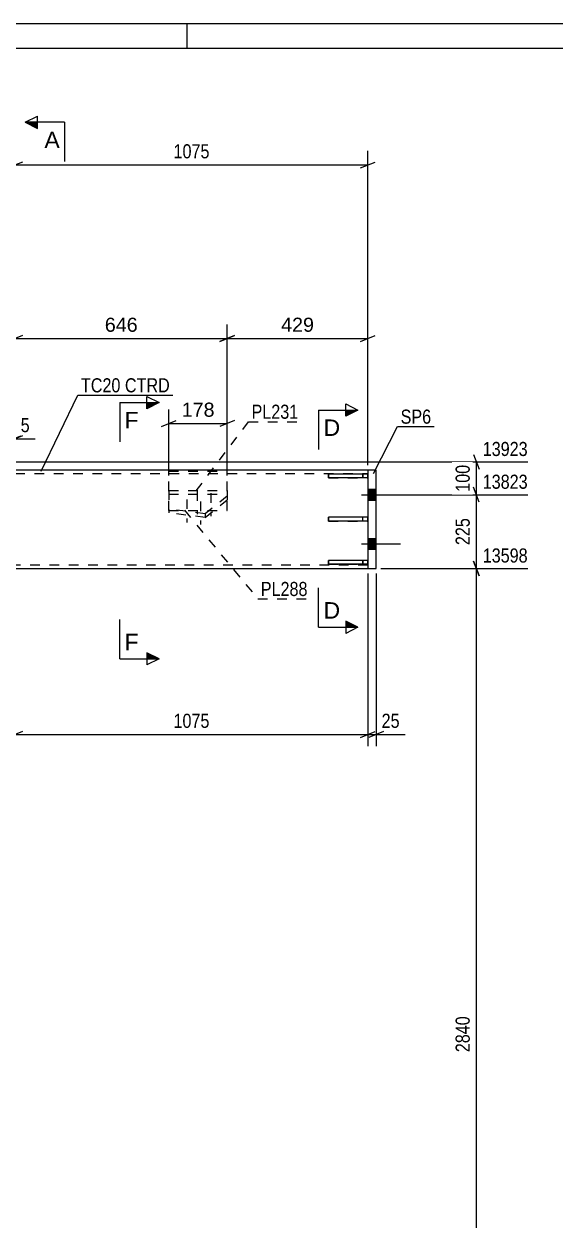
# Model space of a CAD drawing. Header units: millimetres. Extents: x 0 to 2086, y 0 to 594.
# Drawn here: x 177.8 to 285.7, y 350.9 to 594 of the extents above; entities that cross this region are included whole.
import ezdxf

# ---------------------------------------------------------------- set-up
doc = ezdxf.new("R2010")
doc.units = ezdxf.units.MM
doc.linetypes.add('DXK_LINE_DOT2', pattern=[3.9198, 1.9599, -1.9599])
doc.styles.add('Arial', font='arial.ttf', dxfattribs={"height": 0.2})
doc.styles.add('Arial Narrow', font='ARIALN.TTF', dxfattribs={"height": 0.2})

# ---------------------------------------------------------------- blocks, each defined once
blk = doc.blocks.new('Unknown-284858482-1134')
at = {"color": 5, "linetype": 'Continuous'}
for p, q in [((841, 594), (0, 594)), ((211, 589), (211, 594)), ((836, 589), (5, 589))]:
    blk.add_line(p, q, dxfattribs=at)
blk = doc.blocks.new('Part-284858482-1309 - 1225')
at = {"color": 2, "linetype": 'Continuous'}
for p, q in [((247.69, 502.5), (239.69, 502.5)), ((239.69, 501.7), (239.69, 502.5)), ((247.69, 501.7), (239.69, 501.7)), ((247.69, 502.5), (247.69, 501.7))]:
    blk.add_line(p, q, dxfattribs=at)
at = {"color": 7, "linetype": 'DXK_LINE_DOT2'}
blk.add_line((246.69, 501.7), (246.69, 502.5), dxfattribs=at)
blk = doc.blocks.new('Part-284858482-1277 - 1225')
at = {"color": 7, "linetype": 'DXK_LINE_DOT2'}
for p, q in [((207.26, 495.12), (207.26, 503.12)), ((207.26, 503.12), (219.12, 503.12)), ((219.12, 495.12), (219.12, 503.12)), ((207.26, 495.12), (219.12, 495.12))]:
    blk.add_line(p, q, dxfattribs=at)
blk = doc.blocks.new('Part-284858482-1310 - 1225')
at = {"color": 2, "linetype": 'Continuous'}
for p, q in [((247.69, 493.73), (239.69, 493.73)), ((239.69, 492.93), (239.69, 493.73)), ((247.69, 493.73), (247.69, 492.93)), ((247.69, 492.93), (239.69, 492.93))]:
    blk.add_line(p, q, dxfattribs=at)
at = {"color": 7, "linetype": 'DXK_LINE_DOT2'}
blk.add_line((246.69, 492.93), (246.69, 493.73), dxfattribs=at)
blk = doc.blocks.new('Part-284858482-1311 - 1225')
at = {"color": 2, "linetype": 'Continuous'}
for p, q in [((247.69, 484.96), (239.69, 484.96)), ((239.69, 484.16), (239.69, 484.96)), ((247.69, 484.16), (239.69, 484.16)), ((247.69, 484.96), (247.69, 484.16))]:
    blk.add_line(p, q, dxfattribs=at)
at = {"color": 7, "linetype": 'DXK_LINE_DOT2'}
blk.add_line((246.69, 484.16), (246.69, 484.96), dxfattribs=at)
blk = doc.blocks.new('Part-284858482-1312 - 1225')
at = {"color": 7, "linetype": 'DXK_LINE_DOT2'}
for p, q in [((247.69, 502.5), (239.69, 502.5)), ((239.69, 502.5), (239.69, 501.7)), ((239.69, 501.7), (247.69, 501.7)), ((246.69, 502.5), (246.69, 501.7)), ((247.69, 501.7), (247.69, 502.5))]:
    blk.add_line(p, q, dxfattribs=at)
blk = doc.blocks.new('Part-284858482-1313 - 1225')
at = {"color": 7, "linetype": 'DXK_LINE_DOT2'}
for p, q in [((247.69, 493.73), (239.69, 493.73)), ((239.69, 493.73), (239.69, 492.93)), ((246.69, 492.93), (246.69, 493.73)), ((247.69, 492.93), (247.69, 493.73)), ((239.69, 492.93), (247.69, 492.93))]:
    blk.add_line(p, q, dxfattribs=at)
blk = doc.blocks.new('Part-284858482-1314 - 1225')
at = {"color": 7, "linetype": 'DXK_LINE_DOT2'}
for p, q in [((247.69, 484.96), (239.69, 484.96)), ((239.69, 484.96), (239.69, 484.16)), ((239.69, 484.16), (247.69, 484.16)), ((246.69, 484.96), (246.69, 484.16)), ((247.69, 484.16), (247.69, 484.96))]:
    blk.add_line(p, q, dxfattribs=at)
blk = doc.blocks.new('Bolt-284858482-1346 - 1225')
at = {"linetype": 'Continuous'}
for points in [[(247.69, 499.41), (247.69, 497.21), (249.36, 497.21), (249.36, 499.41)], [(247.69, 499.41), (247.69, 497.21), (249.36, 497.21), (249.36, 499.41)], [(247.69, 489.41), (247.69, 487.21), (249.36, 487.21), (249.36, 489.41)], [(247.69, 489.41), (247.69, 487.21), (249.36, 487.21), (249.36, 489.41)]]:
    blk.add_hatch(color=1, dxfattribs=at).paths.add_polyline_path(points)
at = {"color": 1, "linetype": 'Continuous'}
for p, q in [((247.69, 499.41), (249.36, 499.41)), ((247.69, 499.41), (249.36, 499.41)), ((246.43, 498.31), (254.36, 498.31)), ((246.43, 498.31), (254.36, 498.31)), ((247.69, 497.21), (249.36, 497.21)), ((247.69, 497.21), (249.36, 497.21)), ((247.69, 489.41), (249.36, 489.41)), ((247.69, 489.41), (249.36, 489.41)), ((246.43, 488.31), (254.36, 488.31)), ((246.43, 488.31), (254.36, 488.31)), ((247.69, 487.21), (249.36, 487.21)), ((247.69, 487.21), (249.36, 487.21))]:
    blk.add_line(p, q, dxfattribs=at)
blk = doc.blocks.new('Bolt-284858482-1347 - 1225')
at = {"color": 1, "linetype": 'DXK_LINE_DOT2'}
for p, q in [((213.04, 499.03), (213.04, 494.33)), ((215.79, 498.63), (215.79, 493.93)), ((210.92, 497.36), (210.92, 492.66)), ((213.67, 496.95), (213.67, 492.25))]:
    blk.add_line(p, q, dxfattribs=at)
blk = doc.blocks.new('Part-284858482-1411 - 1225')
at = {"color": 2, "linetype": 'Continuous'}
for p, q in [((247.69, 503.31), (247.69, 483.31)), ((249.36, 503.31), (247.69, 503.31)), ((249.36, 483.31), (249.36, 503.31)), ((247.69, 483.31), (249.36, 483.31))]:
    blk.add_line(p, q, dxfattribs=at)
blk = doc.blocks.new('Part-284858482-1521 - 1225')
at = {"color": 2, "linetype": 'Continuous'}
for p, q in [((247.69, 503.31), (176.03, 503.31)), ((176.03, 483.31), (247.69, 483.31))]:
    blk.add_line(p, q, dxfattribs=at)
at = {"color": 7, "linetype": 'DXK_LINE_DOT2'}
for p, q in [((176.03, 483.31), (176.03, 503.31)), ((176.03, 503.31), (176.03, 503.31)), ((176.03, 502.64), (247.69, 502.64)), ((247.69, 503.31), (247.69, 483.31)), ((247.69, 483.97), (176.03, 483.97)), ((176.03, 483.31), (176.03, 483.31)), ((176.03, 483.31), (176.03, 483.31))]:
    blk.add_line(p, q, dxfattribs=at)
blk = doc.blocks.new('Part-284858482-1527 - 1225')
at = {"color": 7, "linetype": 'DXK_LINE_DOT2'}
for p, q in [((207.26, 499.19), (219.12, 499.19)), ((207.26, 499.19), (207.26, 494.61)), ((219.12, 499.19), (219.12, 497.25)), ((207.26, 498.44), (219.12, 498.44)), ((219.12, 498), (214.62, 494.44)), ((214.62, 493.69), (219.12, 497.25)), ((214.62, 494.44), (207.26, 495.36)), ((214.62, 493.69), (207.26, 494.61)), ((214.62, 494.44), (214.62, 493.69))]:
    blk.add_line(p, q, dxfattribs=at)
blk = doc.blocks.new('StraightDimension-284858482-9780 - 1225')
at = {"color": 7, "linetype": 'Continuous'}
for p, q in [((176.03, 482.31), (176.03, 447.16)), ((247.69, 482.31), (247.69, 447.16)), ((177.53, 450.16), (174.53, 448.96)), ((246.19, 448.96), (249.19, 450.16)), ((176.03, 449.56), (247.69, 449.56))]:
    blk.add_line(p, q, dxfattribs=at)
at = {"color": 0}
blk.add_wipeout([(216.12, 450.31), (216.12, 454.51), (207.6, 454.51), (207.6, 450.31)], dxfattribs=at)
at = {"color": 3, "style": 'Arial Narrow'}
blk.add_text('1075', height=2.863, dxfattribs=at).set_placement((208.2, 450.91))
blk = doc.blocks.new('StraightDimension-284858482-1698 - 1225')
at = {"color": 7, "linetype": 'Continuous'}
for p, q in [((270.34, 496.81), (269.14, 499.81)), ((253.69, 498.31), (280.18, 498.31)), ((269.74, 483.31), (269.74, 498.31)), ((269.14, 484.81), (270.34, 481.81)), ((250.36, 483.31), (280.18, 483.31))]:
    blk.add_line(p, q, dxfattribs=at)
at = {"color": 0, "linetype": 'Continuous'}
blk.add_wipeout([(280.78, 498.91), (280.78, 503.11), (270.44, 503.11), (270.44, 498.91)], dxfattribs=at)
at = {"color": 0}
blk.add_wipeout([(268.99, 494.15), (264.79, 494.15), (264.79, 487.46), (268.99, 487.46)], dxfattribs=at)
at = {"color": 3, "linetype": 'Continuous', "style": 'Arial Narrow'}
blk.add_text('13823', height=2.863, dxfattribs=at).set_placement((271.04, 499.51))
at = {"color": 3, "style": 'Arial Narrow'}
blk.add_text('225', height=2.863, rotation=90.0002, dxfattribs=at).set_placement((268.39, 488.06))
blk = doc.blocks.new('StraightDimension-284858482-1688 - 1225')
at = {"color": 7, "linetype": 'Continuous'}
for p, q in [((269.14, 506.47), (270.34, 503.47)), ((143.7, 504.97), (280.18, 504.97)), ((269.74, 498.31), (269.74, 504.97)), ((270.34, 496.81), (269.14, 499.81)), ((253.69, 498.31), (280.18, 498.31))]:
    blk.add_line(p, q, dxfattribs=at)
at = {"color": 0, "linetype": 'Continuous'}
blk.add_wipeout([(280.78, 505.57), (280.78, 509.77), (270.44, 509.77), (270.44, 505.57)], dxfattribs=at)
at = {"color": 0}
blk.add_wipeout([(268.99, 504.98), (264.79, 504.98), (264.79, 498.3), (268.99, 498.3)], dxfattribs=at)
at = {"color": 3, "linetype": 'Continuous', "style": 'Arial Narrow'}
blk.add_text('13923', height=2.863, dxfattribs=at).set_placement((271.04, 506.17))
at = {"color": 3, "style": 'Arial Narrow'}
blk.add_text('100', height=2.863, rotation=90.0002, dxfattribs=at).set_placement((268.39, 498.9))
blk = doc.blocks.new('StraightDimension-284858482-1707 - 1225')
at = {"color": 7, "linetype": 'Continuous'}
for p, q in [((270.34, 481.81), (269.14, 484.81)), ((250.36, 483.31), (280.18, 483.31)), ((269.74, 293.97), (269.74, 483.31)), ((269.14, 295.47), (270.34, 292.47)), ((213.69, 293.97), (280.18, 293.97))]:
    blk.add_line(p, q, dxfattribs=at)
at = {"color": 0, "linetype": 'Continuous'}
blk.add_wipeout([(280.78, 483.91), (280.78, 488.11), (270.44, 488.11), (270.44, 483.91)], dxfattribs=at)
at = {"color": 0}
blk.add_wipeout([(268.99, 392.9), (264.79, 392.9), (264.79, 384.38), (268.99, 384.38)], dxfattribs=at)
at = {"color": 3, "linetype": 'Continuous', "style": 'Arial Narrow'}
blk.add_text('13598', height=2.863, dxfattribs=at).set_placement((271.04, 484.51))
at = {"color": 3, "style": 'Arial Narrow'}
blk.add_text('2840', height=2.863, rotation=90.0002, dxfattribs=at).set_placement((268.39, 384.98))
blk = doc.blocks.new('StraightDimension-284858482-1923 - 1225')
at = {"color": 7, "linetype": 'Continuous'}
for p, q in [((175.7, 506.37), (175.7, 512.52)), ((176.03, 505.97), (176.03, 512.52)), ((174.2, 509.07), (177.2, 510.27)), ((177.53, 510.27), (174.53, 509.07)), ((175.7, 509.67), (176.03, 509.67))]:
    blk.add_line(p, q, dxfattribs=at)
at = {"color": 0}
blk.add_wipeout([(179.58, 510.42), (179.58, 514.62), (176.55, 514.62), (176.55, 510.42)], dxfattribs=at)
at = {"color": 7, "linetype": 'Continuous'}
blk.add_line((176.03, 509.67), (180.11, 509.67), dxfattribs=at)
blk.add_line((176.03, 509.67), (180.11, 509.67), dxfattribs=at)
at = {"color": 3, "style": 'Arial Narrow'}
blk.add_text('5', height=2.86, dxfattribs=at).set_placement((177.15, 511.02))
blk = doc.blocks.new('StraightDimension-284858482-7382 - 1225')
at = {"color": 7, "linetype": 'Continuous'}
for p, q in [((219.12, 502.22), (219.12, 532.92)), ((247.69, 504.31), (247.69, 532.92)), ((220.62, 530.67), (217.62, 529.47)), ((219.12, 530.07), (247.69, 530.07)), ((246.19, 529.47), (249.19, 530.67))]:
    blk.add_line(p, q, dxfattribs=at)
at = {"color": 0}
blk.add_wipeout([(237.34, 530.82), (237.34, 535.02), (229.47, 535.02), (229.47, 530.82)], dxfattribs=at)
at = {"color": 3, "style": 'Arial'}
blk.add_text('429', height=2.865, dxfattribs=at).set_placement((230.07, 531.42))
blk = doc.blocks.new('StraightDimension-284858482-7383 - 1225')
at = {"color": 7, "linetype": 'Continuous'}
for p, q in [((176.03, 504.31), (176.03, 532.92)), ((219.12, 502.22), (219.12, 532.92)), ((177.53, 530.67), (174.53, 529.47)), ((176.03, 530.07), (219.12, 530.07)), ((217.62, 529.47), (220.62, 530.67))]:
    blk.add_line(p, q, dxfattribs=at)
at = {"color": 0}
blk.add_wipeout([(201.51, 530.82), (201.51, 535.02), (193.64, 535.02), (193.64, 530.82)], dxfattribs=at)
at = {"color": 3, "style": 'Arial'}
blk.add_text('646', height=2.865, dxfattribs=at).set_placement((194.24, 531.42))
blk = doc.blocks.new('StraightDimension-284858482-7791 - 1225')
at = {"color": 7, "linetype": 'Continuous'}
for p, q in [((207.26, 502.24), (207.26, 515.65)), ((219.12, 502.24), (219.12, 515.65)), ((205.76, 512.2), (208.76, 513.4)), ((220.62, 513.4), (217.62, 512.2)), ((207.26, 512.8), (219.12, 512.8))]:
    blk.add_line(p, q, dxfattribs=at)
at = {"color": 0}
blk.add_wipeout([(217.13, 513.55), (217.13, 517.75), (209.26, 517.75), (209.26, 513.55)], dxfattribs=at)
at = {"color": 3, "style": 'Arial'}
blk.add_text('178', height=2.865, dxfattribs=at).set_placement((209.86, 514.15))
blk = doc.blocks.new('StraightDimension-284858482-9779 - 1225')
at = {"color": 7, "linetype": 'Continuous'}
for p, q in [((247.69, 482.31), (247.69, 447.16)), ((249.36, 482.31), (249.36, 447.16)), ((246.19, 448.96), (249.19, 450.16)), ((250.86, 450.16), (247.86, 448.96)), ((247.69, 449.56), (249.36, 449.56))]:
    blk.add_line(p, q, dxfattribs=at)
at = {"color": 0}
blk.add_wipeout([(254.74, 450.31), (254.74, 454.51), (249.89, 454.51), (249.89, 450.31)], dxfattribs=at)
at = {"color": 7, "linetype": 'Continuous'}
blk.add_line((249.36, 449.56), (255.27, 449.56), dxfattribs=at)
blk.add_line((249.36, 449.56), (255.27, 449.56), dxfattribs=at)
at = {"color": 3, "style": 'Arial Narrow'}
blk.add_text('25', height=2.863, dxfattribs=at).set_placement((250.49, 450.91))
blk = doc.blocks.new('StraightDimension-284858482-18123 - 1225')
at = {"color": 7, "linetype": 'Continuous'}
for p, q in [((176.03, 505.97), (176.03, 568.18)), ((247.69, 504.31), (247.69, 568.18)), ((177.53, 565.93), (174.53, 564.73)), ((176.03, 565.33), (247.69, 565.33)), ((246.19, 564.73), (249.19, 565.93))]:
    blk.add_line(p, q, dxfattribs=at)
at = {"color": 0}
blk.add_wipeout([(216.12, 566.08), (216.12, 570.28), (207.61, 570.28), (207.61, 566.08)], dxfattribs=at)
at = {"color": 3, "style": 'Arial Narrow'}
blk.add_text('1075', height=2.863, dxfattribs=at).set_placement((208.21, 566.68))
blk = doc.blocks.new('Mark-284858482-7428 - 1225')
at = {"color": 0}
blk.add_wipeout([(197.43, 519.11), (197.43, 522.11), (189.39, 522.11), (189.39, 519.11)], dxfattribs=at)
blk.add_wipeout([(197.43, 519.11), (197.43, 522.11), (189.39, 522.11), (189.39, 519.11)], dxfattribs=at)
at = {"color": 30, "linetype": 'Continuous'}
blk.add_line((181.32, 503.11), (188.79, 518.51), dxfattribs=at)
at = {"color": 0}
blk.add_wipeout([(207.46, 519.11), (207.46, 522.11), (198.33, 522.11), (198.33, 519.11)], dxfattribs=at)
blk.add_wipeout([(207.46, 519.11), (207.46, 522.11), (198.33, 522.11), (198.33, 519.11)], dxfattribs=at)
at = {"color": 30, "linetype": 'Continuous'}
blk.add_line((188.79, 518.51), (208.06, 518.51), dxfattribs=at)
at = {"color": 3, "style": 'Arial Narrow'}
for s, p in [('TC20', (189.39, 519.11)), ('CTRD', (198.33, 519.11))]:
    blk.add_text(s, height=2.863, dxfattribs=at).set_placement(p)
blk = doc.blocks.new('Mark-284858482-7804 - 1225')
at = {"color": 0}
blk.add_wipeout([(235.45, 477.71), (235.45, 480.71), (225.94, 480.71), (225.94, 477.71)], dxfattribs=at)
blk.add_wipeout([(235.45, 477.71), (235.45, 480.71), (225.94, 480.71), (225.94, 477.71)], dxfattribs=at)
at = {"color": 30, "linetype": 'DXK_LINE_DOT2'}
for p, q in [((210.41, 495.16), (225.34, 477.11)), ((225.34, 477.11), (236.05, 477.11))]:
    blk.add_line(p, q, dxfattribs=at)
at = {"color": 3, "style": 'Arial Narrow'}
blk.add_text('PL288', height=2.863, dxfattribs=at).set_placement((225.94, 477.71))
blk = doc.blocks.new('Mark-284858482-1407 - 1225')
at = {"color": 0}
blk.add_wipeout([(260.57, 512.74), (260.57, 515.74), (254.35, 515.74), (254.35, 512.74)], dxfattribs=at)
blk.add_wipeout([(260.57, 512.74), (260.57, 515.74), (254.35, 515.74), (254.35, 512.74)], dxfattribs=at)
at = {"color": 30, "linetype": 'Continuous'}
for p, q in [((248.85, 502.64), (253.75, 512.14)), ((253.75, 512.14), (261.17, 512.14))]:
    blk.add_line(p, q, dxfattribs=at)
at = {"color": 3, "style": 'Arial Narrow'}
blk.add_text('SP6', height=2.863, dxfattribs=at).set_placement((254.35, 512.74))
blk = doc.blocks.new('SectionMark-284858482-10074 - 1225')
at = {"color": 6, "linetype": 'Continuous'}
for p, q in [((237.69, 515.51), (245.69, 515.51)), ((243.19, 516.76), (245.69, 515.51)), ((237.69, 471.37), (245.69, 471.37)), ((245.69, 471.37), (243.19, 470.12))]:
    blk.add_line(p, q, dxfattribs=at)
at = {"color": 0, "linetype": 'Continuous'}
for points in [[(242.06, 510.26), (242.06, 513.76), (238.69, 513.76), (238.69, 510.26)], [(242.06, 473.12), (242.06, 476.62), (238.69, 476.62), (238.69, 473.12)]]:
    blk.add_wipeout(points, dxfattribs=at)
at = {"linetype": 'Continuous'}
for points in [[(243.19, 514.26), (243.19, 515.51), (245.69, 515.51)], [(243.19, 471.37), (243.19, 472.62), (245.69, 471.37)]]:
    blk.add_hatch(color=6, dxfattribs=at).paths.add_polyline_path(points)
at = {"color": 6, "linetype": 'Continuous'}
for p, q in [((237.69, 515.51), (237.69, 507.51)), ((243.19, 514.26), (243.19, 516.76)), ((245.69, 515.51), (243.19, 514.26)), ((237.69, 471.37), (237.69, 479.37)), ((245.69, 471.37), (243.19, 472.62)), ((243.19, 472.62), (243.19, 470.12))]:
    blk.add_line(p, q, dxfattribs=at)
at = {"color": 3, "linetype": 'Continuous', "style": 'Arial'}
for p in [(238.69, 510.26), (238.69, 473.12)]:
    blk.add_text('D', height=3.34, dxfattribs=at).set_placement(p)
blk = doc.blocks.new('SectionMark-284858482-2067 - 1225')
at = {"linetype": 'Continuous'}
blk.add_hatch(color=6, dxfattribs=at).paths.add_polyline_path([(180.58, 574.02), (180.58, 572.77), (178.08, 574.02)])
at = {"color": 6, "linetype": 'Continuous'}
for p, q in [((178.08, 574.02), (180.58, 575.27)), ((186.08, 574.02), (178.08, 574.02)), ((178.08, 574.02), (180.58, 572.77)), ((180.58, 572.77), (180.58, 575.27))]:
    blk.add_line(p, q, dxfattribs=at)
at = {"color": 0, "linetype": 'Continuous'}
blk.add_wipeout([(185.08, 568.77), (185.08, 572.27), (181.97, 572.27), (181.97, 568.77)], dxfattribs=at)
at = {"color": 6, "linetype": 'Continuous'}
blk.add_line((186.08, 574.02), (186.08, 566.02), dxfattribs=at)
at = {"color": 3, "linetype": 'Continuous', "style": 'Arial'}
blk.add_text('A', height=3.34, rotation=-0.0115, dxfattribs=at).set_placement((181.97, 568.77))
blk = doc.blocks.new('Mark-284858482-7801 - 1225')
at = {"color": 0}
blk.add_wipeout([(233.57, 513.74), (233.57, 516.74), (224.06, 516.74), (224.06, 513.74)], dxfattribs=at)
blk.add_wipeout([(233.57, 513.74), (233.57, 516.74), (224.06, 516.74), (224.06, 513.74)], dxfattribs=at)
at = {"color": 30, "linetype": 'DXK_LINE_DOT2'}
for p, q in [((212.81, 499.08), (223.46, 513.14)), ((223.46, 513.14), (234.17, 513.14))]:
    blk.add_line(p, q, dxfattribs=at)
at = {"color": 3, "style": 'Arial Narrow'}
blk.add_text('PL231', height=2.863, dxfattribs=at).set_placement((224.06, 513.74))
blk = doc.blocks.new('SectionMark-284858482-10683 - 1225')
at = {"linetype": 'Continuous'}
for points in [[(202.76, 515.79), (202.76, 517.04), (205.26, 517.04)], [(202.76, 464.94), (202.76, 466.19), (205.26, 464.94)]]:
    blk.add_hatch(color=6, dxfattribs=at).paths.add_polyline_path(points)
at = {"color": 6, "linetype": 'Continuous'}
for p, q in [((202.76, 515.79), (202.76, 518.29)), ((202.76, 518.29), (205.26, 517.04)), ((197.26, 517.04), (205.26, 517.04)), ((205.26, 517.04), (202.76, 515.79)), ((197.26, 464.94), (205.26, 464.94)), ((205.26, 464.94), (202.76, 466.19)), ((202.76, 466.19), (202.76, 463.69)), ((205.26, 464.94), (202.76, 463.69))]:
    blk.add_line(p, q, dxfattribs=at)
at = {"color": 0, "linetype": 'Continuous'}
for points in [[(201.11, 511.79), (201.11, 515.29), (198.26, 515.29), (198.26, 511.79)], [(201.11, 466.69), (201.11, 470.19), (198.26, 470.19), (198.26, 466.69)]]:
    blk.add_wipeout(points, dxfattribs=at)
at = {"color": 6, "linetype": 'Continuous'}
for p, q in [((197.26, 517.04), (197.26, 509.04)), ((197.26, 464.94), (197.26, 472.94))]:
    blk.add_line(p, q, dxfattribs=at)
at = {"color": 3, "linetype": 'Continuous', "style": 'Arial'}
for p in [(198.26, 511.79), (198.26, 466.69)]:
    blk.add_text('F', height=3.34, dxfattribs=at).set_placement(p)

msp = doc.modelspace()

# ---------------------------------------------------------------- block references
for name in ['Unknown-284858482-1134', 'Part-284858482-1521 - 1225', 'Part-284858482-1277 - 1225', 'Part-284858482-1309 - 1225', 'Part-284858482-1312 - 1225', 'Part-284858482-1411 - 1225', 'Part-284858482-1527 - 1225', 'Bolt-284858482-1347 - 1225', 'Bolt-284858482-1346 - 1225', 'Part-284858482-1310 - 1225', 'Part-284858482-1313 - 1225', 'Part-284858482-1311 - 1225', 'Part-284858482-1314 - 1225']:
    msp.add_blockref(name, (0, 0))

# ---------------------------------------------------------------- next in the draw order: block references
msp.add_blockref('StraightDimension-284858482-9780 - 1225', (0, 0))

# ---------------------------------------------------------------- next in the draw order: block references
msp.add_blockref('StraightDimension-284858482-1698 - 1225', (0, 0))

# ---------------------------------------------------------------- next in the draw order: block references
for name in ['StraightDimension-284858482-1688 - 1225', 'StraightDimension-284858482-1707 - 1225']:
    msp.add_blockref(name, (0, 0))

# ---------------------------------------------------------------- next in the draw order: block references
for name in ['StraightDimension-284858482-7382 - 1225', 'StraightDimension-284858482-1923 - 1225', 'Mark-284858482-7804 - 1225', 'StraightDimension-284858482-9779 - 1225']:
    msp.add_blockref(name, (0, 0))

# ---------------------------------------------------------------- next in the draw order: block references
msp.add_blockref('StraightDimension-284858482-7383 - 1225', (0, 0))

# ---------------------------------------------------------------- next in the draw order: block references
msp.add_blockref('StraightDimension-284858482-7791 - 1225', (0, 0))

# ---------------------------------------------------------------- next in the draw order: block references
msp.add_blockref('StraightDimension-284858482-18123 - 1225', (0, 0))

# ---------------------------------------------------------------- next in the draw order: block references
for name in ['Mark-284858482-7428 - 1225', 'Mark-284858482-7801 - 1225', 'SectionMark-284858482-10074 - 1225', 'Mark-284858482-1407 - 1225']:
    msp.add_blockref(name, (0, 0))

# ---------------------------------------------------------------- next in the draw order: block references
for name in ['SectionMark-284858482-2067 - 1225', 'SectionMark-284858482-10683 - 1225']:
    msp.add_blockref(name, (0, 0))

doc.saveas('drawing.dxf')
